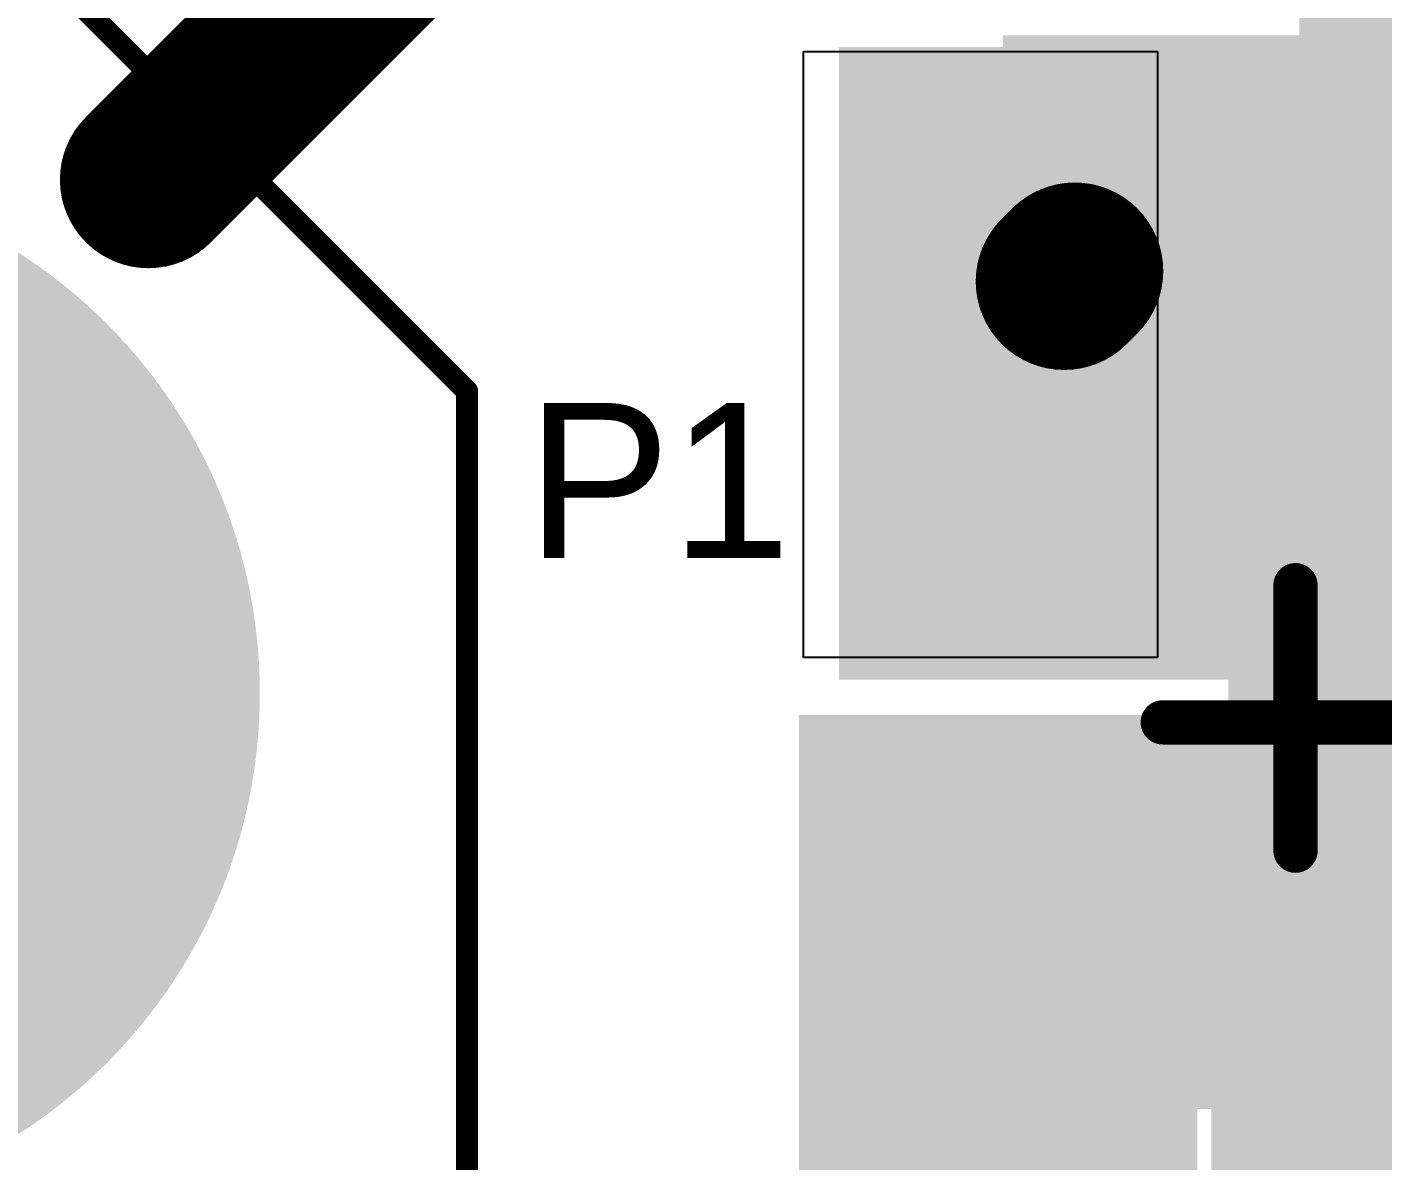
# Model space of a CAD drawing. Header units: millimetres. Extents: x -1.41 to 1.41, y -0.13 to 2.68.
# Drawn here: x -0.0814 to 0.2249, y 1.6663 to 1.9225 of the extents above; entities that cross this region are included whole.
import ezdxf

# ---------------------------------------------------------------- set-up
doc = ezdxf.new("R2010")
doc.units = ezdxf.units.MM
doc.header["$MEASUREMENT"] = 0
for name, color, linetype in [('BottomLayer', 5, 'Continuous'), ('BottomPaste', 16, 'Continuous'), ('BottomSolder', 6, 'Continuous'), ('Mechanical2', 216, 'Continuous'), ('MultiLayer', 9, 'Continuous'), ('PadHoleLayer', 156, 'Continuous'), ('TopLayer', 1, 'Continuous'), ('TopOverlay', 2, 'Continuous'), ('TopPaste', 8, 'Continuous'), ('TopSolder', 216, 'Continuous'), ('ViaHoleLayer', 16, 'Continuous')]:
    doc.layers.add(name, color=color, linetype=linetype)
doc.styles.add('Arial', font='', dxfattribs={"height": 0.2})
doc.styles.get('Arial').set_extended_font_data('Arial')

# ---------------------------------------------------------------- blocks, each defined once
blk = doc.blocks.new('AO4882_MS_B_38')
at = {"layer": 'BottomLayer'}
for points in [[(-0.14567, 0.08681), (-0.05906, 0.08681), (-0.05906, 0.06319), (-0.14567, 0.06319)], [(0.05906, 0.08681), (0.14567, 0.08681), (0.14567, 0.06319), (0.05906, 0.06319)], [(-0.14567, 0.03681), (-0.05906, 0.03681), (-0.05906, 0.01319), (-0.14567, 0.01319)], [(0.05906, 0.03681), (0.14567, 0.03681), (0.14567, 0.01319), (0.05906, 0.01319)], [(-0.14567, -0.01319), (-0.05906, -0.01319), (-0.05906, -0.03681), (-0.14567, -0.03681)], [(0.05906, -0.01319), (0.14567, -0.01319), (0.14567, -0.03681), (0.05906, -0.03681)], [(-0.14567, -0.06319), (-0.05906, -0.06319), (-0.05906, -0.08681), (-0.14567, -0.08681)], [(0.05906, -0.06319), (0.14567, -0.06319), (0.14567, -0.08681), (0.05906, -0.08681)]]:
    blk.add_hatch(color=5, dxfattribs=at).paths.add_polyline_path(points)
at = {"layer": 'BottomPaste'}
for points in [[(-0.14567, 0.08681), (-0.05906, 0.08681), (-0.05906, 0.06319), (-0.14567, 0.06319)], [(0.05906, 0.08681), (0.14567, 0.08681), (0.14567, 0.06319), (0.05906, 0.06319)], [(-0.14567, 0.03681), (-0.05906, 0.03681), (-0.05906, 0.01319), (-0.14567, 0.01319)], [(0.05906, 0.03681), (0.14567, 0.03681), (0.14567, 0.01319), (0.05906, 0.01319)], [(-0.14567, -0.01319), (-0.05906, -0.01319), (-0.05906, -0.03681), (-0.14567, -0.03681)], [(0.05906, -0.01319), (0.14567, -0.01319), (0.14567, -0.03681), (0.05906, -0.03681)], [(-0.14567, -0.06319), (-0.05906, -0.06319), (-0.05906, -0.08681), (-0.14567, -0.08681)], [(0.05906, -0.06319), (0.14567, -0.06319), (0.14567, -0.08681), (0.05906, -0.08681)]]:
    blk.add_hatch(color=16, dxfattribs=at).paths.add_polyline_path(points)
at = {"layer": 'BottomSolder'}
for points in [[(-0.14967, 0.09081), (-0.05506, 0.09081), (-0.05506, 0.05919), (-0.14967, 0.05919)], [(0.05506, 0.09081), (0.14967, 0.09081), (0.14967, 0.05919), (0.05506, 0.05919)], [(-0.14967, 0.04081), (-0.05506, 0.04081), (-0.05506, 0.00919), (-0.14967, 0.00919)], [(0.05506, 0.04081), (0.14967, 0.04081), (0.14967, 0.00919), (0.05506, 0.00919)], [(-0.14967, -0.00919), (-0.05506, -0.00919), (-0.05506, -0.04081), (-0.14967, -0.04081)], [(0.05506, -0.00919), (0.14967, -0.00919), (0.14967, -0.04081), (0.05506, -0.04081)], [(-0.14967, -0.05919), (-0.05506, -0.05919), (-0.05506, -0.09081), (-0.14967, -0.09081)], [(0.05506, -0.05919), (0.14967, -0.05919), (0.14967, -0.09081), (0.05506, -0.09081)]]:
    blk.add_hatch(color=6, dxfattribs=at).paths.add_polyline_path(points)
blk = doc.blocks.new('CAP__2917_B_108')
at = {"layer": 'BottomLayer'}
blk.add_hatch(color=5, dxfattribs=at).paths.add_polyline_path([(0.19862, 0.05059), (0.30846, 0.05059), (0.30846, -0.05059), (0.19862, -0.05059)])
at = {"layer": 'BottomPaste'}
blk.add_hatch(color=16, dxfattribs=at).paths.add_polyline_path([(0.19862, 0.05059), (0.30846, 0.05059), (0.30846, -0.05059), (0.19862, -0.05059)])
at = {"layer": 'BottomSolder'}
blk.add_hatch(color=6, dxfattribs=at).paths.add_polyline_path([(0.19462, 0.05459), (0.31246, 0.05459), (0.31246, -0.05459), (0.19462, -0.05459)])
blk = doc.blocks.new('VT1H471MI135000CE0_109')
at = {"layer": 'TopLayer'}
blk.add_hatch(color=1, dxfattribs=at).paths.add_polyline_path([(-0.32461, 0.03445), (-0.08051, 0.03445), (-0.08051, -0.03445), (-0.32461, -0.03445)])
at = {"layer": 'TopPaste'}
blk.add_hatch(color=8, dxfattribs=at).paths.add_polyline_path([(-0.32461, 0.03445), (-0.08051, 0.03445), (-0.08051, -0.03445), (-0.32461, -0.03445)])
at = {"layer": 'TopSolder'}
blk.add_hatch(color=216, dxfattribs=at).paths.add_polyline_path([(-0.32861, 0.03845), (-0.07651, 0.03845), (-0.07651, -0.03845), (-0.32861, -0.03845)])
at = {"layer": 'TopOverlay', "const_width": 0.01}
for points in [[(-0.30956, 0.048), (-0.30956, 0.108)], [(-0.33956, 0.077), (-0.27956, 0.077)]]:
    blk.add_lwpolyline(points, dxfattribs=at)
at = {"layer": 'TopOverlay', "const_width": 0.005}
for points in [[(-0.31206, 0.108, 1), (-0.30706, 0.108, 1)], [(-0.34206, 0.077, 1), (-0.33706, 0.077, 1)], [(-0.31206, 0.048, 1), (-0.30706, 0.048, 1)]]:
    blk.add_lwpolyline(points, format="xyb", close=True, dxfattribs=at)
blk = doc.blocks.new('PRT_10474_128')
at = {"layer": 'BottomLayer'}
h = blk.add_hatch(color=5, dxfattribs=at)
edge = h.paths.add_edge_path()
edge.add_arc((-0.14173, 0), 0.11417, 0, 360)
at = {"layer": 'BottomSolder'}
h = blk.add_hatch(color=6, dxfattribs=at)
edge = h.paths.add_edge_path()
edge.add_arc((-0.14173, 0), 0.11817, 0, 360)
at = {"layer": 'MultiLayer'}
h = blk.add_hatch(color=9, dxfattribs=at)
edge = h.paths.add_edge_path()
edge.add_arc((-0.14173, 0), 0.11417, 0, 360)
at = {"layer": 'PadHoleLayer'}
h = blk.add_hatch(color=156, dxfattribs=at)
edge = h.paths.add_edge_path()
edge.add_arc((-0.14173, 0), 0.09055, 0, 360)
at = {"layer": 'TopLayer'}
h = blk.add_hatch(color=1, dxfattribs=at)
edge = h.paths.add_edge_path()
edge.add_arc((-0.14173, 0), 0.11417, 0, 360)
at = {"layer": 'TopSolder'}
h = blk.add_hatch(color=216, dxfattribs=at)
edge = h.paths.add_edge_path()
edge.add_arc((-0.14173, 0), 0.11817, 0, 360)
at = {"layer": 'TopOverlay', "const_width": 0.005}
for points in [[(-0.266, 0.109), (-0.21, 0.165)], [(0.311, 0.165), (-0.21, 0.165)], [(-0.318, 0.057), (-0.266, 0.109)]]:
    blk.add_lwpolyline(points, dxfattribs=at)
at = {"layer": 'TopOverlay', "const_width": 0.0025}
for points in [[(-0.21125, 0.165, 1), (-0.20875, 0.165, 1)], [(-0.21125, 0.165, 1), (-0.20875, 0.165, 1)], [(-0.26725, 0.109, 1), (-0.26475, 0.109, 1)], [(-0.26725, 0.109, 1), (-0.26475, 0.109, 1)]]:
    blk.add_lwpolyline(points, format="xyb", close=True, dxfattribs=at)

msp = doc.modelspace()

# ---------------------------------------------------------------- hatches: boundary and pattern name
at = {"layer": 'BottomLayer'}
for points in [[(0.102, 1.775), (0.269, 1.775), (0.269, 1.918), (0.102, 1.918)], [(0.099, 1.678), (0.969, 1.678), (0.969, 1.767), (0.099, 1.767)]]:
    msp.add_hatch(color=5, dxfattribs=at).paths.add_polyline_path(points)
h = msp.add_hatch(color=5, dxfattribs=at)
edge = h.paths.add_edge_path()
edge.add_arc((0.12029, 1.90397), 0.01181, 0, 360)
h = msp.add_hatch(color=5, dxfattribs=at)
edge = h.paths.add_edge_path()
edge.add_arc((-0.054, 1.888), 0.01181, 0, 360)
h = msp.add_hatch(color=5, dxfattribs=at)
edge = h.paths.add_edge_path()
edge.add_arc((0.12029, 1.87705), 0.01181, 0, 360)
h = msp.add_hatch(color=5, dxfattribs=at)
edge = h.paths.add_edge_path()
edge.add_arc((0.12029, 1.85013), 0.01181, 0, 360)
h = msp.add_hatch(color=5, dxfattribs=at)
edge = h.paths.add_edge_path()
edge.add_arc((0.12029, 1.82321), 0.01181, 0, 360)
h = msp.add_hatch(color=5, dxfattribs=at)
edge = h.paths.add_edge_path()
edge.add_arc((0.12029, 1.79629), 0.01181, 0, 360)
h = msp.add_hatch(color=5, dxfattribs=at)
edge = h.paths.add_edge_path()
edge.add_arc((0.11329, 1.75044), 0.01181, 0, 360)
h = msp.add_hatch(color=5, dxfattribs=at)
edge = h.paths.add_edge_path()
edge.add_arc((0.141, 1.75044), 0.01181, 0, 360)
h = msp.add_hatch(color=5, dxfattribs=at)
edge = h.paths.add_edge_path()
edge.add_arc((0.169, 1.75044), 0.01181, 0, 360)
h = msp.add_hatch(color=5, dxfattribs=at)
edge = h.paths.add_edge_path()
edge.add_arc((0.11329, 1.72352), 0.01181, 0, 360)
h = msp.add_hatch(color=5, dxfattribs=at)
edge = h.paths.add_edge_path()
edge.add_arc((0.141, 1.72352), 0.01181, 0, 360)
h = msp.add_hatch(color=5, dxfattribs=at)
edge = h.paths.add_edge_path()
edge.add_arc((0.169, 1.72352), 0.01181, 0, 360)
h = msp.add_hatch(color=5, dxfattribs=at)
edge = h.paths.add_edge_path()
edge.add_arc((0.11329, 1.6966), 0.01181, 0, 360)
h = msp.add_hatch(color=5, dxfattribs=at)
edge = h.paths.add_edge_path()
edge.add_arc((0.141, 1.6966), 0.01181, 0, 360)
h = msp.add_hatch(color=5, dxfattribs=at)
edge = h.paths.add_edge_path()
edge.add_arc((0.169, 1.6966), 0.01181, 0, 360)
at = {"layer": 'BottomSolder'}
h = msp.add_hatch(color=6, dxfattribs=at)
edge = h.paths.add_edge_path()
edge.add_arc((0.12029, 1.90397), 0.00591, 0, 360)
h = msp.add_hatch(color=6, dxfattribs=at)
edge = h.paths.add_edge_path()
edge.add_arc((-0.054, 1.888), 0.00591, 0, 360)
h = msp.add_hatch(color=6, dxfattribs=at)
edge = h.paths.add_edge_path()
edge.add_arc((0.12029, 1.87705), 0.00591, 0, 360)
h = msp.add_hatch(color=6, dxfattribs=at)
edge = h.paths.add_edge_path()
edge.add_arc((0.12029, 1.85013), 0.00591, 0, 360)
h = msp.add_hatch(color=6, dxfattribs=at)
edge = h.paths.add_edge_path()
edge.add_arc((0.12029, 1.82321), 0.00591, 0, 360)
h = msp.add_hatch(color=6, dxfattribs=at)
edge = h.paths.add_edge_path()
edge.add_arc((0.12029, 1.79629), 0.00591, 0, 360)
h = msp.add_hatch(color=6, dxfattribs=at)
edge = h.paths.add_edge_path()
edge.add_arc((0.11329, 1.75044), 0.00591, 0, 360)
h = msp.add_hatch(color=6, dxfattribs=at)
edge = h.paths.add_edge_path()
edge.add_arc((0.141, 1.75044), 0.00591, 0, 360)
h = msp.add_hatch(color=6, dxfattribs=at)
edge = h.paths.add_edge_path()
edge.add_arc((0.169, 1.75044), 0.00591, 0, 360)
h = msp.add_hatch(color=6, dxfattribs=at)
edge = h.paths.add_edge_path()
edge.add_arc((0.11329, 1.72352), 0.00591, 0, 360)
h = msp.add_hatch(color=6, dxfattribs=at)
edge = h.paths.add_edge_path()
edge.add_arc((0.141, 1.72352), 0.00591, 0, 360)
h = msp.add_hatch(color=6, dxfattribs=at)
edge = h.paths.add_edge_path()
edge.add_arc((0.169, 1.72352), 0.00591, 0, 360)
h = msp.add_hatch(color=6, dxfattribs=at)
edge = h.paths.add_edge_path()
edge.add_arc((0.11329, 1.6966), 0.00591, 0, 360)
h = msp.add_hatch(color=6, dxfattribs=at)
edge = h.paths.add_edge_path()
edge.add_arc((0.141, 1.6966), 0.00591, 0, 360)
h = msp.add_hatch(color=6, dxfattribs=at)
edge = h.paths.add_edge_path()
edge.add_arc((0.169, 1.6966), 0.00591, 0, 360)
at = {"layer": 'TopLayer'}
for points in [[(0.29, 1.748), (0.29, 1.992), (0.206, 1.992), (0.206, 1.748)], [(0.23172, 1.915), (0.18971, 1.915), (0.18971, 1.77863), (0.23172, 1.77863)], [(0.19, 1.637), (0.46229, 1.637), (0.46229, 1.781), (0.19, 1.781)], [(0.093, 1.64), (0.183, 1.64), (0.183, 1.767), (0.093, 1.767)]]:
    msp.add_hatch(color=1, dxfattribs=at).paths.add_polyline_path(points)
h = msp.add_hatch(color=1, dxfattribs=at)
edge = h.paths.add_edge_path()
edge.add_arc((0.12029, 1.90397), 0.01181, 0, 360)
h = msp.add_hatch(color=1, dxfattribs=at)
edge = h.paths.add_edge_path()
edge.add_arc((-0.054, 1.888), 0.01181, 0, 360)
h = msp.add_hatch(color=1, dxfattribs=at)
edge = h.paths.add_edge_path()
edge.add_arc((0.12029, 1.87705), 0.01181, 0, 360)
h = msp.add_hatch(color=1, dxfattribs=at)
edge = h.paths.add_edge_path()
edge.add_arc((0.12029, 1.85013), 0.01181, 0, 360)
h = msp.add_hatch(color=1, dxfattribs=at)
edge = h.paths.add_edge_path()
edge.add_arc((0.12029, 1.82321), 0.01181, 0, 360)
h = msp.add_hatch(color=1, dxfattribs=at)
edge = h.paths.add_edge_path()
edge.add_arc((0.12029, 1.79629), 0.01181, 0, 360)
h = msp.add_hatch(color=1, dxfattribs=at)
edge = h.paths.add_edge_path()
edge.add_arc((0.11329, 1.75044), 0.01181, 0, 360)
h = msp.add_hatch(color=1, dxfattribs=at)
edge = h.paths.add_edge_path()
edge.add_arc((0.141, 1.75044), 0.01181, 0, 360)
h = msp.add_hatch(color=1, dxfattribs=at)
edge = h.paths.add_edge_path()
edge.add_arc((0.169, 1.75044), 0.01181, 0, 360)
h = msp.add_hatch(color=1, dxfattribs=at)
edge = h.paths.add_edge_path()
edge.add_arc((0.11329, 1.72352), 0.01181, 0, 360)
h = msp.add_hatch(color=1, dxfattribs=at)
edge = h.paths.add_edge_path()
edge.add_arc((0.141, 1.72352), 0.01181, 0, 360)
h = msp.add_hatch(color=1, dxfattribs=at)
edge = h.paths.add_edge_path()
edge.add_arc((0.169, 1.72352), 0.01181, 0, 360)
h = msp.add_hatch(color=1, dxfattribs=at)
edge = h.paths.add_edge_path()
edge.add_arc((0.11329, 1.6966), 0.01181, 0, 360)
h = msp.add_hatch(color=1, dxfattribs=at)
edge = h.paths.add_edge_path()
edge.add_arc((0.141, 1.6966), 0.01181, 0, 360)
h = msp.add_hatch(color=1, dxfattribs=at)
edge = h.paths.add_edge_path()
edge.add_arc((0.169, 1.6966), 0.01181, 0, 360)
at = {"layer": 'TopSolder'}
h = msp.add_hatch(color=216, dxfattribs=at)
edge = h.paths.add_edge_path()
edge.add_arc((0.12029, 1.90397), 0.00591, 0, 360)
h = msp.add_hatch(color=216, dxfattribs=at)
edge = h.paths.add_edge_path()
edge.add_arc((-0.054, 1.888), 0.00591, 0, 360)
h = msp.add_hatch(color=216, dxfattribs=at)
edge = h.paths.add_edge_path()
edge.add_arc((0.12029, 1.87705), 0.00591, 0, 360)
h = msp.add_hatch(color=216, dxfattribs=at)
edge = h.paths.add_edge_path()
edge.add_arc((0.12029, 1.85013), 0.00591, 0, 360)
h = msp.add_hatch(color=216, dxfattribs=at)
edge = h.paths.add_edge_path()
edge.add_arc((0.12029, 1.82321), 0.00591, 0, 360)
h = msp.add_hatch(color=216, dxfattribs=at)
edge = h.paths.add_edge_path()
edge.add_arc((0.12029, 1.79629), 0.00591, 0, 360)
h = msp.add_hatch(color=216, dxfattribs=at)
edge = h.paths.add_edge_path()
edge.add_arc((0.11329, 1.75044), 0.00591, 0, 360)
h = msp.add_hatch(color=216, dxfattribs=at)
edge = h.paths.add_edge_path()
edge.add_arc((0.141, 1.75044), 0.00591, 0, 360)
h = msp.add_hatch(color=216, dxfattribs=at)
edge = h.paths.add_edge_path()
edge.add_arc((0.169, 1.75044), 0.00591, 0, 360)
h = msp.add_hatch(color=216, dxfattribs=at)
edge = h.paths.add_edge_path()
edge.add_arc((0.11329, 1.72352), 0.00591, 0, 360)
h = msp.add_hatch(color=216, dxfattribs=at)
edge = h.paths.add_edge_path()
edge.add_arc((0.141, 1.72352), 0.00591, 0, 360)
h = msp.add_hatch(color=216, dxfattribs=at)
edge = h.paths.add_edge_path()
edge.add_arc((0.169, 1.72352), 0.00591, 0, 360)
h = msp.add_hatch(color=216, dxfattribs=at)
edge = h.paths.add_edge_path()
edge.add_arc((0.11329, 1.6966), 0.00591, 0, 360)
h = msp.add_hatch(color=216, dxfattribs=at)
edge = h.paths.add_edge_path()
edge.add_arc((0.141, 1.6966), 0.00591, 0, 360)
h = msp.add_hatch(color=216, dxfattribs=at)
edge = h.paths.add_edge_path()
edge.add_arc((0.169, 1.6966), 0.00591, 0, 360)
at = {"layer": 'ViaHoleLayer'}
h = msp.add_hatch(color=16, dxfattribs=at)
edge = h.paths.add_edge_path()
edge.add_arc((0.12029, 1.90397), 0.00591, 0, 360)
h = msp.add_hatch(color=16, dxfattribs=at)
edge = h.paths.add_edge_path()
edge.add_arc((-0.054, 1.888), 0.00591, 0, 360)
h = msp.add_hatch(color=16, dxfattribs=at)
edge = h.paths.add_edge_path()
edge.add_arc((0.12029, 1.87705), 0.00591, 0, 360)
h = msp.add_hatch(color=16, dxfattribs=at)
edge = h.paths.add_edge_path()
edge.add_arc((0.12029, 1.85013), 0.00591, 0, 360)
h = msp.add_hatch(color=16, dxfattribs=at)
edge = h.paths.add_edge_path()
edge.add_arc((0.12029, 1.82321), 0.00591, 0, 360)
h = msp.add_hatch(color=16, dxfattribs=at)
edge = h.paths.add_edge_path()
edge.add_arc((0.12029, 1.79629), 0.00591, 0, 360)
h = msp.add_hatch(color=16, dxfattribs=at)
edge = h.paths.add_edge_path()
edge.add_arc((0.11329, 1.75044), 0.00591, 0, 360)
h = msp.add_hatch(color=16, dxfattribs=at)
edge = h.paths.add_edge_path()
edge.add_arc((0.141, 1.75044), 0.00591, 0, 360)
h = msp.add_hatch(color=16, dxfattribs=at)
edge = h.paths.add_edge_path()
edge.add_arc((0.169, 1.75044), 0.00591, 0, 360)
h = msp.add_hatch(color=16, dxfattribs=at)
edge = h.paths.add_edge_path()
edge.add_arc((0.11329, 1.72352), 0.00591, 0, 360)
h = msp.add_hatch(color=16, dxfattribs=at)
edge = h.paths.add_edge_path()
edge.add_arc((0.141, 1.72352), 0.00591, 0, 360)
h = msp.add_hatch(color=16, dxfattribs=at)
edge = h.paths.add_edge_path()
edge.add_arc((0.169, 1.72352), 0.00591, 0, 360)
h = msp.add_hatch(color=16, dxfattribs=at)
edge = h.paths.add_edge_path()
edge.add_arc((0.11329, 1.6966), 0.00591, 0, 360)
h = msp.add_hatch(color=16, dxfattribs=at)
edge = h.paths.add_edge_path()
edge.add_arc((0.141, 1.6966), 0.00591, 0, 360)
h = msp.add_hatch(color=16, dxfattribs=at)
edge = h.paths.add_edge_path()
edge.add_arc((0.169, 1.6966), 0.00591, 0, 360)

# ---------------------------------------------------------------- linework, layer by layer
at = {"layer": 'BottomLayer', "const_width": 0.04}
msp.add_lwpolyline([(0.15291, 1.865), (0.15529, 1.86737)], dxfattribs=at)
at = {"layer": 'BottomLayer', "const_width": 0.02}
for points in [[(0.14529, 1.86737, 1), (0.16529, 1.86737, 1)], [(0.14291, 1.865, 1), (0.16291, 1.865, 1)]]:
    msp.add_lwpolyline(points, format="xyb", close=True, dxfattribs=at)
at = {"layer": 'Mechanical2', "const_width": 0.015}
msp.add_lwpolyline([(1.39764, 1.27953, 1), (-1.39764, 1.27953, 1)], format="xyb", close=True, dxfattribs=at)
at = {"layer": 'TopLayer'}
for p, q in [((0.094, 1.91698), (0.174, 1.91698)), ((0.094, 1.78), (0.094, 1.91698)), ((0.174, 1.91698), (0.174, 1.78)), ((0.174, 1.78), (0.094, 1.78))]:
    msp.add_line(p, q, dxfattribs=at)
at = {"layer": 'TopLayer', "const_width": 0.04}
msp.add_lwpolyline([(-0.054, 1.888), (0.00581, 1.94781)], dxfattribs=at)
at = {"layer": 'TopLayer', "const_width": 0.02}
msp.add_lwpolyline([(-0.064, 1.888, 1), (-0.044, 1.888, 1)], format="xyb", close=True, dxfattribs=at)

# ---------------------------------------------------------------- block references
msp.add_blockref('VT1H471MI135000CE0_109', (0.51473, 1.68837))
for name, p, rotation in [('PRT_10474_128', (-0.147, 1.6302), 270), ('CAP__2917_B_108', (0.45154, 1.866), 180), ('AO4882_MS_B_38', (0.295, 1.621), 90)]:
    msp.add_blockref(name, p, dxfattribs=dict(rotation=rotation))

# ---------------------------------------------------------------- texts
at = {"layer": 'TopOverlay', "style": 'Arial'}
msp.add_text('P1', height=0.035, dxfattribs=at).set_placement((0.03139, 1.80254))

doc.saveas('drawing.dxf')
